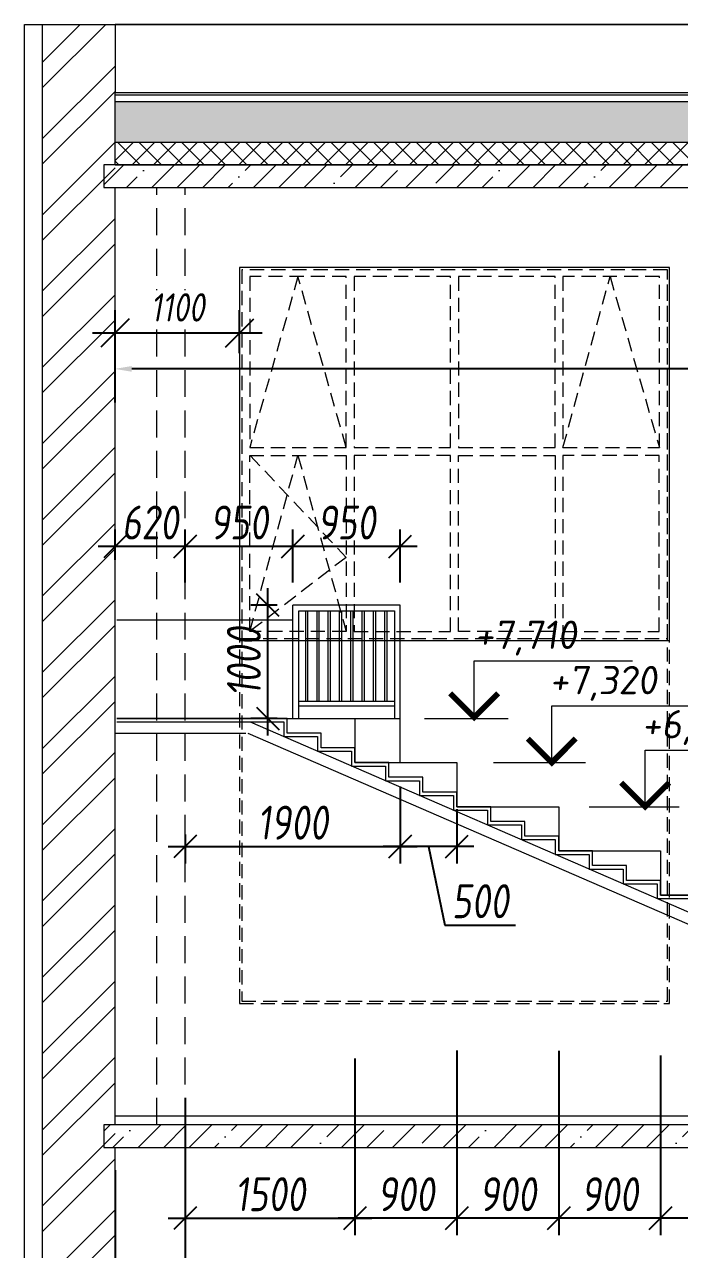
# Model space of a CAD drawing. Header units: millimetres. Extents: x 0 to 9491604, y -172998 to 295086.
# Drawn here: x 549133 to 554920, y 11283 to 22103 of the extents above; entities that cross this region are included whole.
import ezdxf
from ezdxf.enums import TextEntityAlignment as Align

# ---------------------------------------------------------------- set-up
doc = ezdxf.new("R2010")
doc.units = ezdxf.units.MM
for name, pattern in [('01_base$0$DASHED2', [0.375, 0.25, -0.125]), ('CONTI', [0]), ('HIDDEN2', [4.7625, 3.175, -1.5875])]:
    doc.linetypes.add(name, pattern=pattern)
for name, color, linetype in [('EI_DIMS_DETAIL', 7, 'Continuous'), ('PDF _0', 7, 'Continuous'), ('АР_Перегородки кирпич', 34, 'Continuous'), ('ТХ_мебель передв', 251, 'Continuous')]:
    doc.layers.add(name, color=color, linetype=linetype)
doc.layers.add('АР_лестницы', color=7, linetype='Continuous', lineweight=15, true_color=0xff24ff)
for name, color, linetype, lineweight in [('АР_Навесной фасад', 250, 'Continuous', 5), ('АР_Отметки', 7, 'Continuous', 5), ('АР_Сущ Несущая стена', 250, 'Continuous', 50), ('АР_Штриховка', 252, 'Continuous', 0), ('АР_Штриховка монолит', 29, 'Continuous', 9)]:
    doc.layers.add(name, color=color, linetype=linetype, lineweight=lineweight)
doc.styles.add('GOST 2.304', font='CS_Gost2304.shx')
doc.styles.get("Standard").update_dxf_attribs({"font": 'GOST.TTF'})
doc.styles.add('Архитектурный', font='isocpeur.ttf', dxfattribs={"oblique": 8})
doc.styles.add('Архитектурный размер', font='isocpeur.ttf', dxfattribs={"width": 0.8, "oblique": 8})
doc.styles.add('ГОСТ 2.304', font='CS_Gost2304.shx', dxfattribs={"oblique": 10})
doc.dimstyles.new('KK 100', dxfattribs={"dimscale": 100, "dimtxt": 3, "dimasz": 2, "dimexe": 1.5, "dimexo": 2, "dimtad": 1, "dimdec": 0, "dimtxsty": 'GOST 2.304', "dimblk": 'OBLIQUE', "dimcen": 2.5, "dimdle": 1.5, "dimadec": 0, "dimazin": 0, "dimtfac": 1, "dimtdec": 0, "dimtmove": 0, "dimatfit": 3, "dimarcsym": 0})
doc.dimstyles.get("Standard").update_dxf_attribs({"dimtxt": 250, "dimasz": 150, "dimexe": 0.18, "dimexo": 0.0625, "dimgap": 100, "dimtad": 1, "dimdec": 0, "dimrnd": 5, "dimzin": 0, "dimdsep": 46, "dimtxsty": 'Standard', "dimcen": 0.09, "dimadec": 0, "dimazin": 0, "dimtfac": 1, "dimtdec": 0, "dimtofl": 0, "dimtmove": 0, "dimatfit": 3, "dimfxl": 1, "dimtolj": 1, "dimtzin": 0, "dimarcsym": 0})
doc.dimstyles.new('СПДС', dxfattribs={"dimscale": 100, "dimtxt": 2.5, "dimasz": 2.5, "dimexe": 2, "dimexo": 0.625, "dimgap": 1, "dimtad": 1, "dimdec": 0, "dimrnd": 5, "dimtxsty": 'ГОСТ 2.304', "dimblk": 'OBLIQUE', "dimblk1": 'OBLIQUE', "dimblk2": 'OBLIQUE', "dimcen": 2.5, "dimdle": 2, "dimadec": 0, "dimazin": 2, "dimtfac": 0.75, "dimtdec": 4, "dimtmove": 1, "dimatfit": 3, "dimfxl": 1, "dimtfill": 1, "dimtolj": 1, "dimarcsym": 1})

# ---------------------------------------------------------------- blocks, each defined once
blk = doc.blocks.new('_Oblique')
at = {"color": 0, "linetype": 'ByBlock', "lineweight": -2}
blk.add_line((-0.5, -0.5), (0.5, 0.5), dxfattribs=at)
blk = doc.blocks.new('*D204')
at = {"layer": 'Defpoints', "color": 0, "lineweight": 9, "ltscale": 100, "transparency": 16777216}
for p in [(550553, 15148), (552452, 15148), (552452, 14841)]:
    blk.add_point(p, dxfattribs=at)
at = {"layer": 'ТХ_мебель передв', "color": 0, "lineweight": -2, "ltscale": 100, "transparency": 16777216}
for p, q in [((550553, 14948), (550553, 14691)), ((552452, 14948), (552452, 14691)), ((550403, 14841), (552602, 14841))]:
    blk.add_line(p, q, dxfattribs=at)
at = {"layer": 'ТХ_мебель передв', "color": 0, "lineweight": -2, "ltscale": 100, "transparency": 16777216, "xscale": 200, "yscale": 200, "zscale": 200, "rotation": 180}
blk.add_blockref('_Oblique', (550553, 14841), dxfattribs=at)
at = {"layer": 'ТХ_мебель передв', "color": 0, "lineweight": -2, "ltscale": 100, "transparency": 16777216, "xscale": 200, "yscale": 200, "zscale": 200}
blk.add_blockref('_Oblique', (552452, 14841), dxfattribs=at)
at = {"layer": 'ТХ_мебель передв', "color": 0, "lineweight": 9, "ltscale": 100, "transparency": 16777216, "insert": (551503, 15053), "char_height": 300, "attachment_point": 5, "style": 'Архитектурный размер'}
blk.add_mtext('1900', dxfattribs=at)
blk = doc.blocks.new('*D205')
at = {"layer": 'Defpoints', "color": 0, "lineweight": 9, "ltscale": 100, "transparency": 16777216}
for p in [(551283, 16973), (551566, 16973), (551566, 15973, -950)]:
    blk.add_point(p, dxfattribs=at)
at = {"layer": 'ТХ_мебель передв', "color": 0, "lineweight": -2, "ltscale": 100, "transparency": 16777216}
for p, q in [((551283, 15823), (551283, 17123)), ((551366, 16973), (551133, 16973)), ((551366, 15973), (551133, 15973))]:
    blk.add_line(p, q, dxfattribs=at)
at = {"layer": 'ТХ_мебель передв', "color": 0, "lineweight": -2, "ltscale": 100, "transparency": 16777216, "xscale": 200, "yscale": 200, "zscale": 200}
for p, rotation in [((551283, 16973), 90), ((551283, 15973), 270)]:
    blk.add_blockref('_Oblique', p, dxfattribs=dict(at, rotation=rotation))
at = {"layer": 'ТХ_мебель передв', "color": 0, "lineweight": 9, "ltscale": 100, "transparency": 16777216, "insert": (551071, 16473), "char_height": 300, "attachment_point": 5, "rotation": 90, "style": 'Архитектурный размер'}
blk.add_mtext('1000', dxfattribs=at)
blk = doc.blocks.new('*D206')
at = {"layer": 'Defpoints', "color": 0, "lineweight": 9, "ltscale": 100, "transparency": 16777216}
for p in [(552452, 15573, -950), (552953, 15373), (552452, 14841)]:
    blk.add_point(p, dxfattribs=at)
at = {"layer": 'ТХ_мебель передв', "color": 0, "lineweight": -2, "ltscale": 100, "transparency": 16777216}
for p, q in [((552452, 15373), (552452, 14691)), ((552953, 15173), (552953, 14691)), ((553103, 14841), (552302, 14841)), ((552703, 14841), (552848, 14147)), ((552848, 14147), (553471, 14147))]:
    blk.add_line(p, q, dxfattribs=at)
at = {"layer": 'ТХ_мебель передв', "color": 0, "lineweight": -2, "ltscale": 100, "transparency": 16777216, "xscale": 200, "yscale": 200, "zscale": 200, "rotation": 180}
blk.add_blockref('_Oblique', (552452, 14841), dxfattribs=at)
at = {"layer": 'ТХ_мебель передв', "color": 0, "lineweight": -2, "ltscale": 100, "transparency": 16777216, "xscale": 200, "yscale": 200, "zscale": 200}
blk.add_blockref('_Oblique', (552953, 14841), dxfattribs=at)
at = {"layer": 'ТХ_мебель передв', "color": 0, "lineweight": 9, "ltscale": 100, "transparency": 16777216, "insert": (553160, 14359), "char_height": 300, "attachment_point": 5, "style": 'Архитектурный размер'}
blk.add_mtext('500', dxfattribs=at)
blk = doc.blocks.new('*D208')
at = {"layer": 'Defpoints', "color": 0, "lineweight": 9, "ltscale": 100, "transparency": 16777216}
for p in [(555653, 13201), (554753, 13197), (554753, 11559)]:
    blk.add_point(p, dxfattribs=at)
at = {"layer": 'ТХ_мебель передв', "color": 0, "lineweight": -2, "ltscale": 100, "transparency": 16777216}
for p, q in [((554753, 12997), (554753, 11409)), ((555653, 13001), (555653, 11409)), ((555803, 11559), (554603, 11559))]:
    blk.add_line(p, q, dxfattribs=at)
at = {"layer": 'ТХ_мебель передв', "color": 0, "lineweight": -2, "ltscale": 100, "transparency": 16777216, "xscale": 200, "yscale": 200, "zscale": 200, "rotation": 180}
blk.add_blockref('_Oblique', (554753, 11559), dxfattribs=at)
at = {"layer": 'ТХ_мебель передв', "color": 0, "lineweight": -2, "ltscale": 100, "transparency": 16777216, "xscale": 200, "yscale": 200, "zscale": 200}
blk.add_blockref('_Oblique', (555653, 11559), dxfattribs=at)
at = {"layer": 'ТХ_мебель передв', "color": 0, "lineweight": 9, "ltscale": 100, "transparency": 16777216, "insert": (555203, 11771), "char_height": 300, "attachment_point": 5, "style": 'Архитектурный размер'}
blk.add_mtext('900', dxfattribs=at)
blk = doc.blocks.new('*D209')
at = {"layer": 'Defpoints', "color": 0, "lineweight": 9, "ltscale": 100, "transparency": 16777216}
for p in [(553853, 13238, -1900), (554753, 13197), (553853, 11559)]:
    blk.add_point(p, dxfattribs=at)
at = {"layer": 'ТХ_мебель передв', "color": 0, "lineweight": -2, "ltscale": 100, "transparency": 16777216}
for p, q in [((553853, 13038), (553853, 11409)), ((554753, 12997), (554753, 11409)), ((554903, 11559), (553703, 11559))]:
    blk.add_line(p, q, dxfattribs=at)
at = {"layer": 'ТХ_мебель передв', "color": 0, "lineweight": -2, "ltscale": 100, "transparency": 16777216, "xscale": 200, "yscale": 200, "zscale": 200, "rotation": 180}
blk.add_blockref('_Oblique', (553853, 11559), dxfattribs=at)
at = {"layer": 'ТХ_мебель передв', "color": 0, "lineweight": -2, "ltscale": 100, "transparency": 16777216, "xscale": 200, "yscale": 200, "zscale": 200}
blk.add_blockref('_Oblique', (554753, 11559), dxfattribs=at)
at = {"layer": 'ТХ_мебель передв', "color": 0, "lineweight": 9, "ltscale": 100, "transparency": 16777216, "insert": (554303, 11771), "char_height": 300, "attachment_point": 5, "style": 'Архитектурный размер'}
blk.add_mtext('900', dxfattribs=at)
blk = doc.blocks.new('*D210')
at = {"layer": 'Defpoints', "color": 0, "lineweight": 9, "ltscale": 100, "transparency": 16777216}
for p in [(553853, 13238, -1900), (552953, 12786, -950), (552953, 11559)]:
    blk.add_point(p, dxfattribs=at)
at = {"layer": 'ТХ_мебель передв', "color": 0, "lineweight": -2, "ltscale": 100, "transparency": 16777216}
for p, q in [((553853, 13038), (553853, 11409)), ((552953, 12586), (552953, 11409)), ((554003, 11559), (552803, 11559))]:
    blk.add_line(p, q, dxfattribs=at)
at = {"layer": 'ТХ_мебель передв', "color": 0, "lineweight": -2, "ltscale": 100, "transparency": 16777216, "xscale": 200, "yscale": 200, "zscale": 200, "rotation": 180}
blk.add_blockref('_Oblique', (552953, 11559), dxfattribs=at)
at = {"layer": 'ТХ_мебель передв', "color": 0, "lineweight": -2, "ltscale": 100, "transparency": 16777216, "xscale": 200, "yscale": 200, "zscale": 200}
blk.add_blockref('_Oblique', (553853, 11559), dxfattribs=at)
at = {"layer": 'ТХ_мебель передв', "color": 0, "lineweight": 9, "ltscale": 100, "transparency": 16777216, "insert": (553403, 11771), "char_height": 300, "attachment_point": 5, "style": 'Архитектурный размер'}
blk.add_mtext('900', dxfattribs=at)
blk = doc.blocks.new('*D211')
at = {"layer": 'Defpoints', "color": 0, "lineweight": 9, "ltscale": 100, "transparency": 16777216}
for p in [(552953, 13241, -1900), (552053, 13170, -1900), (552053, 11559)]:
    blk.add_point(p, dxfattribs=at)
at = {"layer": 'ТХ_мебель передв', "color": 0, "lineweight": -2, "ltscale": 100, "transparency": 16777216}
for p, q in [((552953, 13041), (552953, 11409)), ((552053, 12970), (552053, 11409)), ((553103, 11559), (551903, 11559))]:
    blk.add_line(p, q, dxfattribs=at)
at = {"layer": 'ТХ_мебель передв', "color": 0, "lineweight": -2, "ltscale": 100, "transparency": 16777216, "xscale": 200, "yscale": 200, "zscale": 200, "rotation": 180}
blk.add_blockref('_Oblique', (552053, 11559), dxfattribs=at)
at = {"layer": 'ТХ_мебель передв', "color": 0, "lineweight": -2, "ltscale": 100, "transparency": 16777216, "xscale": 200, "yscale": 200, "zscale": 200}
blk.add_blockref('_Oblique', (552953, 11559), dxfattribs=at)
at = {"layer": 'ТХ_мебель передв', "color": 0, "lineweight": 9, "ltscale": 100, "transparency": 16777216, "insert": (552503, 11771), "char_height": 300, "attachment_point": 5, "style": 'Архитектурный размер'}
blk.add_mtext('900', dxfattribs=at)
blk = doc.blocks.new('BL034')
at = {"color": 0, "linetype": 'ByBlock'}
blk.add_lwpolyline([(0, 0), (0, 500), (1400, 500)], dxfattribs=at)
at = {"color": 0, "linetype": 'ByBlock', "const_width": 50}
blk.add_lwpolyline([(-212, 212), (0, 0), (212, 212)], dxfattribs=at)
at = {"color": 0, "linetype": 'ByBlock', "style": 'Архитектурный размер', "oblique": 8, "width": 0.8, "flags": 4}
blk.add_attdef('NN,NNN', text='', height=250, dxfattribs=at).set_placement((650, 700), align=Align.MIDDLE)
blk = doc.blocks.new('*D192')
at = {"layer": 'Defpoints', "color": 0, "lineweight": 9, "ltscale": 100, "transparency": 16777216}
for p in [(552053, 13170), (550553, 12821), (552053, 11559)]:
    blk.add_point(p, dxfattribs=at)
at = {"layer": 'ТХ_мебель передв', "color": 0, "lineweight": -2, "ltscale": 100, "transparency": 16777216}
for p, q in [((552053, 12970), (552053, 11409)), ((550553, 12621), (550553, 11409)), ((550403, 11559), (552203, 11559))]:
    blk.add_line(p, q, dxfattribs=at)
at = {"layer": 'ТХ_мебель передв', "color": 0, "lineweight": -2, "ltscale": 100, "transparency": 16777216, "xscale": 200, "yscale": 200, "zscale": 200, "rotation": 180}
blk.add_blockref('_Oblique', (550553, 11559), dxfattribs=at)
at = {"layer": 'ТХ_мебель передв', "color": 0, "lineweight": -2, "ltscale": 100, "transparency": 16777216, "xscale": 200, "yscale": 200, "zscale": 200}
blk.add_blockref('_Oblique', (552053, 11559), dxfattribs=at)
at = {"layer": 'ТХ_мебель передв', "color": 0, "lineweight": 9, "ltscale": 100, "transparency": 16777216, "insert": (551303, 11771), "char_height": 300, "attachment_point": 5, "style": 'Архитектурный размер'}
blk.add_mtext('1500', dxfattribs=at)
blk = doc.blocks.new('*D175')
at = {"layer": 'Defpoints', "color": 0, "ltscale": 100, "transparency": 16777216}
for p in [(551503, 17492), (551503, 16973, 950), (552453, 16973, 950)]:
    blk.add_point(p, dxfattribs=at)
at = {"layer": 'ТХ_мебель передв', "color": 0, "lineweight": -2, "ltscale": 100, "transparency": 16777216}
for p, q in [((551503, 17173), (551503, 17642)), ((552453, 17173), (552453, 17642)), ((552603, 17492), (551353, 17492))]:
    blk.add_line(p, q, dxfattribs=at)
at = {"layer": 'ТХ_мебель передв', "color": 0, "lineweight": -2, "ltscale": 100, "transparency": 16777216, "xscale": 200, "yscale": 200, "zscale": 200, "rotation": 180}
blk.add_blockref('_Oblique', (551503, 17492), dxfattribs=at)
at = {"layer": 'ТХ_мебель передв', "color": 0, "lineweight": -2, "ltscale": 100, "transparency": 16777216, "xscale": 200, "yscale": 200, "zscale": 200}
blk.add_blockref('_Oblique', (552453, 17492), dxfattribs=at)
at = {"layer": 'ТХ_мебель передв', "color": 0, "lineweight": 9, "ltscale": 100, "transparency": 16777216, "insert": (551978, 17704), "char_height": 300, "attachment_point": 5, "style": 'Архитектурный размер'}
blk.add_mtext('950', dxfattribs=at)
blk = doc.blocks.new('*D196')
at = {"layer": 'Defpoints', "color": 0, "lineweight": 9, "ltscale": 100, "transparency": 16777216}
for p in [(550553, 17492), (550553, 16973, 950), (551503, 16973, 950)]:
    blk.add_point(p, dxfattribs=at)
at = {"layer": 'ТХ_мебель передв', "color": 0, "lineweight": -2, "ltscale": 100, "transparency": 16777216}
for p, q in [((550553, 17173), (550553, 17642)), ((551503, 17173), (551503, 17642)), ((551653, 17492), (550403, 17492))]:
    blk.add_line(p, q, dxfattribs=at)
at = {"layer": 'ТХ_мебель передв', "color": 0, "lineweight": -2, "ltscale": 100, "transparency": 16777216, "xscale": 200, "yscale": 200, "zscale": 200, "rotation": 180}
blk.add_blockref('_Oblique', (550553, 17492), dxfattribs=at)
at = {"layer": 'ТХ_мебель передв', "color": 0, "lineweight": -2, "ltscale": 100, "transparency": 16777216, "xscale": 200, "yscale": 200, "zscale": 200}
blk.add_blockref('_Oblique', (551503, 17492), dxfattribs=at)
at = {"layer": 'ТХ_мебель передв', "color": 0, "lineweight": 9, "ltscale": 100, "transparency": 16777216, "insert": (551028, 17704), "char_height": 300, "attachment_point": 5, "style": 'Архитектурный размер'}
blk.add_mtext('950', dxfattribs=at)
blk = doc.blocks.new('*D176')
at = {"layer": 'Defpoints', "color": 0, "ltscale": 100, "transparency": 16777216}
for p in [(549933, 12183), (550553, 12183), (549933, 10713)]:
    blk.add_point(p, dxfattribs=at)
at = {"layer": 'ТХ_мебель передв', "color": 0, "lineweight": -2, "ltscale": 100, "transparency": 16777216}
for p, q in [((549933, 11983), (549933, 10563)), ((550553, 11983), (550553, 10563)), ((550703, 10713), (549783, 10713)), ((550243, 10713), (550717, 10090)), ((550717, 10090), (551341, 10090))]:
    blk.add_line(p, q, dxfattribs=at)
at = {"layer": 'ТХ_мебель передв', "color": 0, "lineweight": -2, "ltscale": 100, "transparency": 16777216, "xscale": 200, "yscale": 200, "zscale": 200, "rotation": 180}
blk.add_blockref('_Oblique', (549933, 10713), dxfattribs=at)
at = {"layer": 'ТХ_мебель передв', "color": 0, "lineweight": -2, "ltscale": 100, "transparency": 16777216, "xscale": 200, "yscale": 200, "zscale": 200}
blk.add_blockref('_Oblique', (550553, 10713), dxfattribs=at)
at = {"layer": 'ТХ_мебель передв', "color": 0, "lineweight": 9, "ltscale": 100, "transparency": 16777216, "insert": (551029, 10303), "char_height": 300, "attachment_point": 5, "style": 'Архитектурный размер'}
blk.add_mtext('620', dxfattribs=at)
blk = doc.blocks.new('*D177')
at = {"layer": 'Defpoints', "color": 0, "ltscale": 100, "transparency": 16777216}
for p in [(549933, 17492), (549933, 17173), (550553, 17173, -950)]:
    blk.add_point(p, dxfattribs=at)
at = {"layer": 'ТХ_мебель передв', "color": 0, "lineweight": -2, "ltscale": 100, "transparency": 16777216}
for p, q in [((549933, 17373), (549933, 17642)), ((550553, 17373), (550553, 17642)), ((550703, 17492), (549783, 17492))]:
    blk.add_line(p, q, dxfattribs=at)
at = {"layer": 'ТХ_мебель передв', "color": 0, "lineweight": -2, "ltscale": 100, "transparency": 16777216, "xscale": 200, "yscale": 200, "zscale": 200, "rotation": 180}
blk.add_blockref('_Oblique', (549933, 17492), dxfattribs=at)
at = {"layer": 'ТХ_мебель передв', "color": 0, "lineweight": -2, "ltscale": 100, "transparency": 16777216, "xscale": 200, "yscale": 200, "zscale": 200}
blk.add_blockref('_Oblique', (550553, 17492), dxfattribs=at)
at = {"layer": 'ТХ_мебель передв', "color": 0, "lineweight": 9, "ltscale": 100, "transparency": 16777216, "insert": (550243, 17704), "char_height": 300, "attachment_point": 5, "style": 'Архитектурный размер'}
blk.add_mtext('620', dxfattribs=at)
blk = doc.blocks.new('*D197')
at = {"color": 0, "lineweight": -2, "ltscale": 100, "transparency": 16777216}
for p, q in [((549933, 18763), (549933, 19579)), ((551033, 19201), (551033, 19579)), ((549733, 19379), (551233, 19379))]:
    blk.add_line(p, q, dxfattribs=at)
at = {"layer": 'Defpoints', "color": 0, "lineweight": 9, "ltscale": 100, "transparency": 16777216}
for p in [(551033, 19379), (551033, 19138), (549933, 18701)]:
    blk.add_point(p, dxfattribs=at)
at = {"color": 0, "lineweight": -2, "ltscale": 100, "transparency": 16777216, "xscale": 250, "yscale": 250, "zscale": 250, "rotation": 180}
blk.add_blockref('_Oblique', (549933, 19379), dxfattribs=at)
at = {"color": 0, "lineweight": -2, "ltscale": 100, "transparency": 16777216, "xscale": 250, "yscale": 250, "zscale": 250}
blk.add_blockref('_Oblique', (551033, 19379), dxfattribs=at)
at = {"color": 0, "lineweight": 9, "ltscale": 100, "transparency": 16777216, "insert": (550483, 19604), "char_height": 250, "attachment_point": 5, "style": 'ГОСТ 2.304', "bg_fill": 3, "box_fill_scale": 1.1, "bg_fill_color": 256, "bg_fill_true_color": 13158600, "bg_fill_transparency": 0}
blk.add_mtext('\\A1;1100', dxfattribs=at)
blk = doc.blocks.new('*D213')
at = {"layer": 'Defpoints', "color": 0, "lineweight": 9, "transparency": 16777216}
for p in [(549930, 19062, -950), (549930, 19061), (562783, 19061)]:
    blk.add_point(p, dxfattribs=at)
at = {"layer": 'EI_DIMS_DETAIL', "color": 0, "lineweight": -2, "transparency": 16777216}
for p, q in [((549930, 19062), (549930, 19061)), ((562633, 19061), (550080, 19061)), ((562783, 19061), (562783, 19061))]:
    blk.add_line(p, q, dxfattribs=at)
at = {"layer": 'EI_DIMS_DETAIL', "color": 0, "lineweight": 9, "transparency": 16777216}
for points in [[(550080, 19086), (550080, 19036), (549930, 19061)], [(562633, 19086), (562633, 19036), (562783, 19061)]]:
    blk.add_solid(points, dxfattribs=at)
at = {"layer": 'EI_DIMS_DETAIL', "color": 0, "lineweight": 9, "transparency": 16777216, "insert": (558556, 19286), "char_height": 250, "attachment_point": 5}
blk.add_mtext('\\A1;12855', dxfattribs=at)
blk = doc.blocks.new('АР разрез')
at = {"layer": 'АР_Навесной фасад', "lineweight": 9, "ltscale": 50}
h = blk.add_hatch(dxfattribs=at)
h.set_pattern_fill('ANSI37', color=256, scale=42)
h.set_pattern_definition([(45, (216511.21, -287438.89), (-94.29269, 94.29269), []), (135, (216511.21, -287438.89), (-94.29269, -94.29269), [])])
h.paths.add_polyline_path([(574126.6, 21063.2), (549932.8, 21063.1), (549932.9, 20863.2), (561293, 20863.1), (561319.1, 20863.2), (574128.9, 20863.2)])
at = {"layer": 'АР_Перегородки кирпич', "lineweight": 9, "ltscale": 500, "true_color": 0x000000, "transparency": 33554610}
h = blk.add_hatch(dxfattribs=at)
h.set_pattern_fill('ANSI32', color=18, scale=50)
h.set_pattern_definition([(45, (216511.2, -287438.85), (-336.7596, 336.7596), []), (45, (216735.73, -287438.85), (-336.7596, 336.7596), [])])
edge = h.paths.add_edge_path()
edge.add_line((549932.9, 22102.8), (549932.9, 7315.3))
edge.add_line((549932.9, 7315.3), (549292.9, 7315.2))
edge.add_line((549292.9, 7315.2), (549292.9, 22102.7))
edge.add_line((549292.9, 22102.7), (549932.9, 22102.8))
at = {"layer": 'АР_Штриховка', "lineweight": 9, "true_color": 0x000000}
h = blk.add_hatch(dxfattribs=at)
h.set_pattern_fill('AR-CONC', color=18, scale=2)
h.set_pattern_definition([(50, (216511.2, -287438.9), (364.36934, -31.87817), [38.1, -419.1]), (355, (216511.2, -287438.9), (-70.48684, 382.1137), [30.48, -335.28117]), (100.451445, (216541.58, -287441.55), (293.8825, 350.2355), [32.38002, -356.1805]), (46.1842, (216511.2, -287337.3), (542.1581, -84.08466), [57.15, -628.65]), (96.63556, (216556.4, -287344.3), (474.80827, 494.85225), [48.57005, -534.2712]), (351.18415, (216511.2, -287337.3), (474.8083, 494.85225), [45.71993, -502.91946]), (21, (216562, -287362.7), (303.22878, -204.5304), [38.1, -419.1]), (326, (216562, -287362.7), (123.60406, 368.37593), [30.48, -335.28]), (71.451445, (216587.3, -287379.73), (426.83284, 163.84554), [32.38002, -356.17988]), (37.5, (216511.21, -287438.89), (6.177207, 169.110078), [0, -331.216, 0, -340.36, 0, -336.55]), (7.5, (216511.21, -287438.89), (133.639325, 200.36115), [0, -194.056, 0, -323.596, 0, -128.27]), (327.5, (216397.93, -287438.89), (271.18119, -11.457488), [0, -127, 0, -396.24, 0, -525.78]), (317.5, (216347.13, -287438.9), (296.25836, 50.85298), [0, -165.1, 0, -263.144, 0, -373.38])])
h.paths.add_polyline_path([(574127.8, 21422.7), (549932.9, 21422.7), (549932.9, 21063.2), (561293, 21063.1), (561421.1, 21063.2), (574127.8, 21063.2)])
at = {"layer": 'АР_Штриховка монолит', "lineweight": 9, "ltscale": 10}
h = blk.add_hatch(dxfattribs=at)
h.set_pattern_fill('ANSI35', color=256, scale=50)
h.set_pattern_definition([(45, (216511.2, -278958.9), (-224.5064, 224.5064), []), (45, (216735.72, -278958.9), (-224.5064, 224.5064), [396.875, -79.375, 0, -79.375])])
h.paths.add_polyline_path([(574125.9, 20863.2), (549832.8, 20863.1), (549832.9, 20663.2), (561393, 20663.1), (561448.9, 20663.2), (574129.6, 20663.2)])
h = blk.add_hatch(dxfattribs=at)
h.set_pattern_fill('ANSI35', color=256, scale=50)
h.set_pattern_definition([(45, (216391.2, -287438.9), (-224.5064, 224.5064), []), (45, (216615.72, -287438.9), (-224.5064, 224.5064), [396.875, -79.375, 0, -79.375])])
h.paths.add_polyline_path([(574127.8, 12383.2), (549832.8, 12383.1), (549832.9, 12183.2), (561273, 12183.1), (561310.4, 12183.2), (574125.3, 12183.2)])
at = {"linetype": '01_base$0$DASHED2', "lineweight": 9, "ltscale": 500}
for points in [[(554812.7, 19936.7), (551052.7, 19936.7), (551052.7, 16680.9), (554812.7, 16680.9)], [(551122.7, 18366.3), (551975.2, 18366.3), (551975.2, 19876.7), (551122.7, 19876.7)], [(552045.2, 18366.3), (552897.7, 18366.3), (552897.7, 19876.7), (552045.2, 19876.7)], [(552967.7, 18366.3), (553820.2, 18366.3), (553820.2, 19876.7), (552967.7, 19876.7)], [(553890.2, 18366.3), (554742.7, 18366.3), (554742.7, 19876.7), (553890.2, 19876.7)], [(551975.2, 16740.9), (551122.7, 16740.9), (551122.7, 18296.3), (551975.2, 18296.3)], [(552897.7, 16740.9), (552897.7, 18296.3), (552045.2, 18296.3), (552045.2, 16740.9)], [(552967.7, 16740.9), (552967.7, 18296.3), (553820.2, 18296.3), (553820.2, 16740.9)], [(553890.2, 16740.9), (554740.5, 16740.9), (554740.5, 18296.3), (553890.2, 18296.3)]]:
    blk.add_lwpolyline(points, close=True, dxfattribs=at)
for points in [[(551975.2, 18366.3), (551549, 19876.7), (551122.7, 18366.3)], [(553890.2, 18366.3), (554306.5, 19876.7), (554742.7, 18366.3)], [(551126.5, 18296.3), (551975.2, 17396.1), (551122.7, 16740.9), (551549, 18296.3), (551975.2, 16740.9)]]:
    blk.add_lwpolyline(points, dxfattribs=at)
at = {"lineweight": 9, "ltscale": 100, "elevation": -950}
blk.add_lwpolyline([(549949.3, 16843), (551502.9, 16843)], dxfattribs=at)
at = {"layer": 'PDF _0', "linetype": 'ByBlock', "lineweight": 9, "ltscale": 50}
blk.add_lwpolyline([(554832.7, 19955.2), (551032.7, 19955.2), (551032.7, 16660.9), (554832.7, 16660.9)], close=True, dxfattribs=at)
at = {"layer": 'АР_лестницы', "color": 18, "linetype": 'HIDDEN2', "lineweight": 9, "ltscale": 75, "true_color": 0x000000}
for p, q in [((550302.9, 12383.2), (550302.9, 20663.2)), ((550552.9, 12383.2), (550552.9, 20663.2))]:
    blk.add_line(p, q, dxfattribs=at)
at = {"layer": 'АР_лестницы', "color": 18, "linetype": 'CONTI', "lineweight": 9, "ltscale": 10, "true_color": 0x000000}
for p, q in [((551125.9, 15943.1, 1900), (559156, 12463.2)), ((549932.9, 15843.2, -7261.1), (551088.5, 15843.2, -950)), ((551104.8, 15843.2), (558904.5, 12463.2))]:
    blk.add_line(p, q, dxfattribs=at)
at = {"layer": 'АР_лестницы', "color": 18, "linetype": 'Continuous', "lineweight": 9, "ltscale": 50, "true_color": 0x000000, "elevation": -1900}
blk.add_lwpolyline([(549949.3, 15973.3), (551152.9, 15973.3), (551152.9, 15973.3), (552052.9, 15973.3), (552052.9, 15583.3), (552952.9, 15583.3), (552952.9, 15193.3), (553852.9, 15193.2), (553852.9, 14803.2), (554752.9, 14803.2), (554752.9, 14413.2), (555652.9, 14413.2), (555652.9, 14023.2), (556552.9, 14023.2), (556552.9, 13633.2)], dxfattribs=at)
at = {"layer": 'АР_лестницы', "color": 18, "linetype": 'CONTI', "lineweight": 9, "ltscale": 10, "true_color": 0x000000}
for points in [[(555052.9, 14413.1), (554752.9, 14413.1), (554752.9, 14543.1), (554452.9, 14543.1), (554452.9, 14673.1), (554152.9, 14673.1), (554152.9, 14803.1), (553852.9, 14803.1), (553852.9, 14933.2), (553552.9, 14933.2), (553552.9, 15063.2), (553252.9, 15063.2), (553252.9, 15193.2), (552952.9, 15193.2), (552952.9, 15323.2), (552652.9, 15323.2), (552652.9, 15453.2), (552352.9, 15453.2), (552352.9, 15583.2), (552052.9, 15583.2), (552052.9, 15713.2), (551752.9, 15713.2), (551752.9, 15843.2), (551452.9, 15843.2), (551452.9, 15973.2), (551152.9, 15973.2), (551152.9, 15973.2), (549949.3, 15973.2)], [(554122.9, 14643.1), (554422.9, 14643.1), (554422.9, 14513), (554722.9, 14513), (554722.9, 14383), (555022.9, 14383), (555022.9, 14253), (555322.9, 14253), (555322.9, 14123), (555622.9, 14123), (555622.9, 13993), (555922.9, 13993), (555922.9, 13863), (556222.9, 13863), (556222.9, 13733), (556522.9, 13733), (556522.9, 13603), (556822.9, 13603), (556822.9, 13503)]]:
    blk.add_lwpolyline(points, dxfattribs=at)
at = {"layer": 'АР_лестницы', "color": 18, "linetype": 'CONTI', "lineweight": 9, "ltscale": 10, "true_color": 0x000000, "elevation": 1900}
blk.add_lwpolyline([(549949.3, 15943.1), (551422.9, 15943.1), (551422.9, 15813.1), (551722.9, 15813.1), (551722.9, 15683.1), (552022.9, 15683.1), (552022.9, 15553.1), (552322.9, 15553.1), (552322.9, 15423.1), (552622.9, 15423.1), (552622.9, 15293.1), (552922.9, 15293.1), (552922.9, 15163.1), (553222.9, 15163.1), (553222.9, 15033.1), (553522.9, 15033.1), (553522.9, 14903.1), (553822.9, 14903.1), (553822.9, 14772.9), (554122.9, 14772.9), (554122.9, 14644.2)], dxfattribs=at)
at = {"layer": 'АР_Отметки', "color": 18, "lineweight": 9, "true_color": 0x000000}
for p, q in [((552666.3, 15973.2, -1900), (553405.5, 15973.2, -1900)), ((553277.1, 15583.4, -1900), (554090.7, 15583.4, -1900)), ((554123.2, 15193.2, -1900), (554916.3, 15193.2, -1900))]:
    blk.add_line(p, q, dxfattribs=at)
at = {"layer": 'АР_Сущ Несущая стена', "lineweight": 9, "ltscale": 50}
for p, q in [((549932.9, 21482.7), (574127.8, 21482.7)), ((549932.9, 21482.7), (574127.8, 21482.7)), ((549932.9, 21422.7), (574127.8, 21422.7)), ((549932.9, 21063.2), (574127.8, 21063.2)), ((549932.9, 20863.2), (574127.8, 20863.2)), ((549932.9, 20663.2), (574027.8, 20663.2)), ((549932.9, 12463.2), (573647.8, 12463.2)), ((549932.9, 12183.2), (573327.8, 12183.2))]:
    blk.add_line(p, q, dxfattribs=at)
for points in [[(549132.9, 22102.7), (574127.8, 22102.7), (574127.8, 7315.2), (549132.9, 7315.2)], [(549932.9, 21502.7), (574127.8, 21502.7), (574127.8, 22102.7), (549932.9, 22102.7)], [(549832.9, 20663.2), (574127.8, 20663.2), (574127.8, 20863.2), (549832.9, 20863.2)], [(549832.9, 12183.2), (574127.8, 12183.2), (574127.8, 12383.2), (549832.9, 12383.2)]]:
    blk.add_lwpolyline(points, close=True, dxfattribs=at)
for points in [[(549292.9, 7315.2), (549292.9, 22102.7)], [(549932.9, 20863.2), (549932.9, 21502.7), (574127.8, 21502.7), (574127.8, 20863.2)], [(549932.9, 12383.2), (549932.9, 20663.2)], [(573647.8, 12183.2), (573647.8, 7315.2), (549932.9, 7315.2), (549932.9, 12183.2)]]:
    blk.add_lwpolyline(points, dxfattribs=at)
at = {"layer": 'ТХ_мебель передв', "lineweight": 9, "ltscale": 100}
for p, q in [((552452.9, 16973.2), (551502.9, 16973.2)), ((551502.9, 15973.2, -1557.4), (551502.9, 16973.2)), ((551617.7, 16123.2), (551617.7, 16923.2)), ((551633.7, 16923.2), (551633.7, 16123.2)), ((551717.7, 16123.2), (551717.7, 16923.2)), ((551733.7, 16923.2), (551733.7, 16123.2)), ((551817.3, 16123.2), (551817.3, 16923.2)), ((551833.3, 16923.2), (551833.3, 16123.2)), ((551917.3, 16123.2), (551917.3, 16923.2)), ((551933.3, 16923.2), (551933.3, 16123.2)), ((552017.3, 16123.2), (552017.3, 16923.2)), ((552033.3, 16923.2), (552033.3, 16123.2)), ((552116.9, 16123.2), (552116.9, 16923.2)), ((552132.9, 16923.2), (552132.9, 16123.2)), ((552216.9, 16123.2), (552216.9, 16923.2)), ((552232.9, 16923.2), (552232.9, 16123.2)), ((552316.9, 16123.2), (552316.9, 16923.2)), ((552332.9, 16923.2), (552332.9, 16123.2)), ((552452.9, 15973.2), (552452.9, 16973.2)), ((552402.9, 16123.2), (551555.8, 16123.2)), ((551555.8, 16085.2), (552402.9, 16085.2)), ((549949.3, 15973.4, -2503.7), (552452.9, 15973.2)), ((552452.9, 15583.2, -950), (552452.9, 15973.2))]:
    blk.add_line(p, q, dxfattribs=at)
blk.add_lwpolyline([(551556, 15973.3), (551555.8, 15973.2), (551555.8, 16923.2), (552402.9, 16923.2), (552402.9, 15973.2)], dxfattribs=at)
at = {"layer": 'АР_Отметки', "color": 18, "lineweight": 9, "true_color": 0x000000}
ref = blk.add_blockref('BL034', (553106.2, 15983.1, -1900), dxfattribs=at)
ref.add_attrib('NN,NNN', '+7,710', dxfattribs={"layer": '0', "color": 0, "linetype": 'ByBlock', "height": 250, "style": 'Архитектурный', "oblique": 8, "flags": 4}).set_placement((553563, 16683.1, -1900), align=Align.MIDDLE)
ref = blk.add_blockref('BL034', (553791.3, 15583.3, -1900), dxfattribs=at)
ref.add_attrib('NN,NNN', '+7,320', dxfattribs={"layer": '0', "color": 0, "linetype": 'ByBlock', "height": 250, "style": 'Архитектурный', "oblique": 8, "flags": 4}).set_placement((554248.1, 16283.3, -1900), align=Align.MIDDLE)
ref = blk.add_blockref('BL034', (554617, 15193.3, -1900), dxfattribs=at)
ref.add_attrib('NN,NNN', '+6,930', dxfattribs={"layer": '0', "color": 0, "linetype": 'ByBlock', "height": 250, "style": 'Архитектурный', "oblique": 8, "flags": 4}).set_placement((555073.8, 15893.3, -1900), align=Align.MIDDLE)
at = {"layer": 'ТХ_мебель передв', "lineweight": 9, "ltscale": 100}
for base, p1, p2, picture, middle, dimtype in [((549932.9, 17491.8), (550552.9, 17173.2, -950), (549932.9, 17173.2), '*D177', (550242.9, 17491.8), 128), ((552452.5, 14840.6), (552952.9, 15373.2), (552452.5, 15573.2, -950), '*D206', (552910.8, 14146.9), 160), ((549932.9, 10713.2), (550552.9, 12183.2), (549932.9, 12183.2), '*D176', (550779.9, 10090.4), 128)]:
    dim = blk.add_linear_dim(base=base, p1=p1, p2=p2, dimstyle='KK 100', override={"dimtxsty": 'Архитектурный размер', "dimtmove": 1}, dxfattribs=at)
    dim.commit()
    dim.dimension.update_dxf_attribs({"geometry": picture, "text_midpoint": middle, "dimtype": dimtype})
for base, p1, p2, picture, middle in [((550552.9, 17491.8, -950), (551502.9, 16973.2), (550552.9, 16973.2), '*D196', (551027.9, 17704.3, -950)), ((551502.9, 17491.8, -950), (552452.9, 16973.2), (551502.9, 16973.2), '*D175', (551977.9, 17704.3, -950)), ((552452.5, 14840.6), (550552.9, 15148.1), (552452.5, 15148.1), '*D204', (551502.7, 15053.1)), ((552052.9, 11558.9, 950), (552952.9, 13241.2, -950), (552052.9, 13169.8, -950), '*D211', (552502.9, 11771.4, 950)), ((552952.9, 11558.9, 950), (553852.9, 13238.1, -950), (552952.9, 12786), '*D210', (553402.9, 11771.4, 950)), ((553852.9, 11558.9, 950), (554752.9, 13196.8, 950), (553852.9, 13238.1, -950), '*D209', (554302.9, 11771.4, 950)), ((554752.9, 11558.9, 950), (555652.9, 13201.3, 950), (554752.9, 13196.8, 950), '*D208', (555202.9, 11771.4, 950)), ((552052.9, 11558.9, -950), (550552.9, 12820.9, -950), (552052.9, 13169.8, -950), '*D192', (551302.9, 11771.4, -950))]:
    dim = blk.add_linear_dim(base=base, p1=p1, p2=p2, dimstyle='KK 100', override={"dimtxsty": 'Архитектурный размер', "dimtmove": 1}, dxfattribs=at)
    dim.commit()
    dim.dimension.update_dxf_attribs({"geometry": picture, "text_midpoint": middle})
dim = blk.add_linear_dim(base=(551283.3, 16973.2), p1=(551565.7, 15973.2, -950), p2=(551565.7, 16973.2), angle=90, dimstyle='KK 100', override={"dimtxsty": 'Архитектурный размер', "dimtmove": 1}, dxfattribs=at)
dim.commit()
dim.dimension.update_dxf_attribs({"geometry": '*D205', "text_midpoint": (551070.8, 16473.2)})
at = {"lineweight": 9, "ltscale": 100}
dim = blk.add_linear_dim(base=(551032.7, 19379), p1=(549932.9, 18701), p2=(551032.7, 19138.4), dimstyle='СПДС', dxfattribs=at)
dim.commit()
dim.dimension.update_dxf_attribs({"geometry": '*D197', "text_midpoint": (550482.8, 19604)})
at = {"linetype": '01_base$0$DASHED2', "lineweight": 9, "ltscale": 500}
for points in [[(554832.7, 19956.7), (551032.7, 19956.7), (551032.7, 13455.2), (554832.7, 13455.2)], [(554812.7, 19936.7), (551052.7, 19936.7), (551052.7, 13475.2), (554812.7, 13475.2)]]:
    blk.add_lwpolyline(points, close=True, dxfattribs=at)

msp = doc.modelspace()

# ---------------------------------------------------------------- block references
at = {"color": 12, "true_color": 0xe00000}
msp.add_blockref('АР разрез', (0, 0), dxfattribs=at)

# ---------------------------------------------------------------- next in the draw order: dimensions: what is measured, and where the dimension line sits
at = {"layer": 'EI_DIMS_DETAIL', "lineweight": 9}
dim = msp.add_linear_dim(base=(549930.2, 19061), p1=(562783.1, 19061), p2=(549930.2, 19062.3, -950), dimstyle='Standard', dxfattribs=at)
dim.commit()
dim.dimension.update_dxf_attribs({"geometry": '*D213', "text_midpoint": (558555.6, 19061), "dimtype": 160})

doc.saveas('drawing.dxf')
